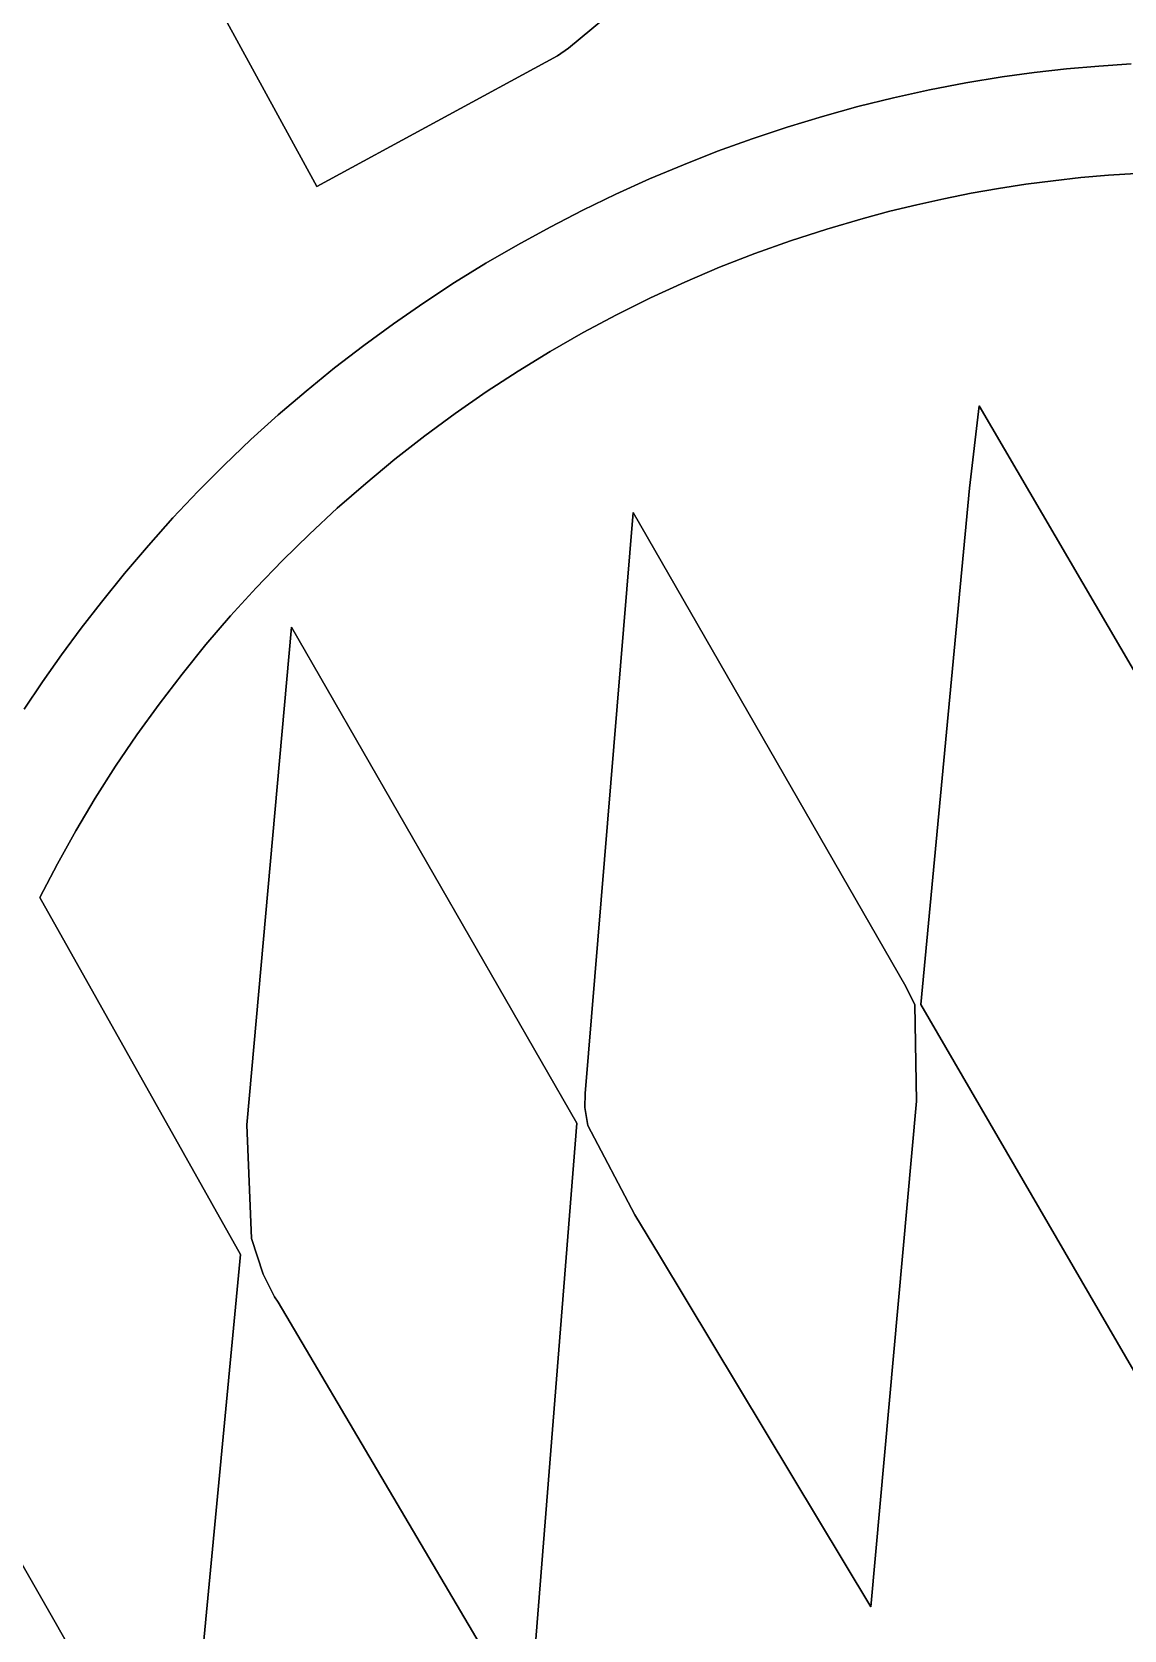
# Model space of a CAD drawing. Extents: x -357 to 364, y -246 to 254.
# Drawn here: x -56.7 to -0.1, y -2.5 to 80.2 of the extents above; entities that cross this region are included whole.
import ezdxf

# ---------------------------------------------------------------- set-up
doc = ezdxf.new("R2010")
doc.units = 0
doc.header["$MEASUREMENT"] = 0
doc.linetypes.add('CONTINUOUS_100', pattern=[0])
for name, color, linetype in [('COLOR_0260AAFF', 7, 'CONTINUOUS'), ('COLOR_DB053EFF', 7, 'CONTINUOUS'), ('COLOR_FFFFFFFF', 7, 'CONTINUOUS'), ('DAMIEL', 171, 'CONTINUOUS')]:
    doc.layers.add(name, color=color, linetype=linetype)

msp = doc.modelspace()

# ---------------------------------------------------------------- linework, layer by layer
at = {"layer": 'COLOR_0260AAFF', "linetype": 'CONTINUOUS_100'}
for p, q in [((-0.948834, 72.760266), (0.48102, 72.85605)), ((-8.05125, 71.825992), (-6.638917, 72.074289)), ((-6.638917, 72.074289), (-5.221938, 72.291647)), ((-5.221938, 72.291647), (-3.800884, 72.478283)), ((-3.800884, 72.478283), (-2.376326, 72.634416)), ((-2.376326, 72.634416), (-0.948834, 72.760266)), ((-12.254669, 70.893276), (-10.859697, 71.235704)), ((-10.859697, 71.235704), (-9.458367, 71.546537)), ((-9.458367, 71.546537), (-8.05125, 71.825992)), ((-15.531164, 69.97469), (-13.642711, 70.519034)), ((-13.642711, 70.519034), (-12.254669, 70.893276)), ((-17.400203, 69.37282), (-15.531164, 69.97469)), ((-21.075383, 68.000879), (-19.248664, 68.714518)), ((-19.248664, 68.714518), (-17.400203, 69.37282)), ((-22.879195, 67.232997), (-21.075383, 68.000879)), ((-24.658938, 66.411965), (-22.879195, 67.232997)), ((-26.413447, 65.538879), (-24.658938, 66.411965)), ((-28.141558, 64.614832), (-26.413447, 65.538879)), ((-29.842108, 63.640918), (-28.141558, 64.614832)), ((-31.513931, 62.618232), (-29.842108, 63.640918)), ((-33.155865, 61.547868), (-31.513931, 62.618232)), ((-34.766746, 60.43092), (-33.155865, 61.547868)), ((-36.345409, 59.268483), (-34.766746, 60.43092)), ((-7.64476, 60.820775), (-8.143661, 56.556624)), ((7.227418, 35.395755), (-7.64476, 60.820775)), ((-37.89069, 58.06165), (-36.345409, 59.268483)), ((-39.401427, 56.811515), (-37.89069, 58.06165)), ((-40.876453, 55.519173), (-39.401427, 56.811515)), ((-8.143661, 56.556624), (-10.665525, 29.843049)), ((-42.314606, 54.185718), (-40.876453, 55.519173)), ((-25.552844, 55.301619), (-28.0306, 25.2377)), ((-11.43177, 30.766237), (-25.552844, 55.301619)), ((-43.714723, 52.812245), (-42.314606, 54.185718)), ((-45.075637, 51.399847), (-43.714723, 52.812245)), ((-46.396187, 49.949619), (-45.075637, 51.399847)), ((-47.675208, 48.462654), (-46.396187, 49.949619)), ((-43.245586, 49.361899), (-45.555727, 23.614766)), ((-28.463248, 23.689112), (-43.245586, 49.361899)), ((-48.911535, 46.940047), (-47.675208, 48.462654)), ((-50.104006, 45.382893), (-48.911535, 46.940047)), ((-51.251456, 43.792285), (-50.104006, 45.382893)), ((-52.352721, 42.169317), (-51.251456, 43.792285)), ((-53.406637, 40.515085), (-52.352721, 42.169317)), ((-54.41204, 38.830681), (-53.406637, 40.515085)), ((-55.367767, 37.1172), (-54.41204, 38.830681)), ((-56.272653, 35.375737), (-55.367767, 37.1172)), ((-45.888249, 16.889931), (-56.272653, 35.375737)), ((-10.973569, 29.813687), (-11.43177, 30.766237)), ((-10.879844, 24.837914), (-10.973569, 29.813687)), ((-10.665525, 29.843049), (4.540562, 3.685648)), ((-28.0306, 25.2377), (-28.049953, 24.505302)), ((-13.240445, -1.337616), (-10.879844, 24.837914)), ((-28.049953, 24.505302), (-27.904516, 23.573099)), ((-45.555727, 23.614766), (-45.308142, 17.732405)), ((-30.655461, -3.898784), (-28.463248, 23.689112)), ((-27.904516, 23.573099), (-25.462761, 18.940894)), ((-25.462761, 18.940894), (-24.189058, 16.848838)), ((-45.308142, 17.732405), (-44.716913, 15.870471)), ((-48.783483, -13.616471), (-45.888249, 16.889931)), ((-24.189058, 16.848838), (-13.240445, -1.337616)), ((-44.716913, 15.870471), (-44.116822, 14.702252)), ((-44.116822, 14.702252), (-43.937883, 14.421571)), ((-43.937883, 14.421571), (-32.426437, -5.050455)), ((-62.9729, 10.959783), (-49.040135, -13.38754))]:
    msp.add_line(p, q, dxfattribs=at)
at = {"layer": 'COLOR_DB053EFF', "linetype": 'CONTINUOUS_100'}
for p, q in [((-55.802656, 97.548572), (-41.925809, 72.169567)), ((-55.802656, 97.548572), (-41.925809, 72.169567)), ((-28.89629, 79.329553), (-26.377191, 81.431542)), ((-28.89629, 79.329553), (-26.377191, 81.431542)), ((-41.925809, 72.169567), (-29.47709, 78.939196)), ((-41.925809, 72.169567), (-29.47709, 78.939196)), ((-29.47709, 78.939196), (-28.89629, 79.329553)), ((-29.47709, 78.939196), (-28.89629, 79.329553)), ((-6.453644, 77.848541), (-8.334685, 77.540027)), ((-6.453644, 77.848541), (-8.334685, 77.540027)), ((-4.78837, 78.073804), (-6.453644, 77.848541)), ((-4.78837, 78.073804), (-6.453644, 77.848541)), ((-3.118204, 78.262279), (-4.78837, 78.073804)), ((-3.118204, 78.262279), (-4.78837, 78.073804)), ((-1.44401, 78.413945), (-3.118204, 78.262279)), ((-1.44401, 78.413945), (-3.118204, 78.262279)), ((0.233347, 78.528782), (-1.44401, 78.413945)), ((0.233347, 78.528782), (-1.44401, 78.413945)), ((-10.20641, 77.18104), (-12.067683, 76.772196)), ((-10.20641, 77.18104), (-12.067683, 76.772196)), ((-8.334685, 77.540027), (-10.20641, 77.18104)), ((-8.334685, 77.540027), (-10.20641, 77.18104)), ((-13.917371, 76.314112), (-15.754338, 75.807401)), ((-13.917371, 76.314112), (-15.754338, 75.807401)), ((-12.067683, 76.772196), (-13.917371, 76.314112)), ((-12.067683, 76.772196), (-13.917371, 76.314112)), ((-15.754338, 75.807401), (-17.57745, 75.25268)), ((-15.754338, 75.807401), (-17.57745, 75.25268)), ((-19.385572, 74.650564), (-21.177569, 74.001668)), ((-19.385572, 74.650564), (-21.177569, 74.001668)), ((-17.57745, 75.25268), (-19.385572, 74.650564)), ((-17.57745, 75.25268), (-19.385572, 74.650564)), ((-21.177569, 74.001668), (-22.952306, 73.306608)), ((-21.177569, 74.001668), (-22.952306, 73.306608)), ((-22.952306, 73.306608), (-24.708649, 72.566)), ((-22.952306, 73.306608), (-24.708649, 72.566)), ((-24.708649, 72.566), (-26.445462, 71.780459)), ((-24.708649, 72.566), (-26.445462, 71.780459)), ((-26.445462, 71.780459), (-28.161611, 70.9506)), ((-26.445462, 71.780459), (-28.161611, 70.9506)), ((-28.161611, 70.9506), (-29.855962, 70.07704)), ((-28.161611, 70.9506), (-29.855962, 70.07704)), ((-29.855962, 70.07704), (-31.527378, 69.160393)), ((-29.855962, 70.07704), (-31.527378, 69.160393)), ((-31.527378, 69.160393), (-33.174726, 68.201275)), ((-31.527378, 69.160393), (-33.174726, 68.201275)), ((-33.174726, 68.201275), (-34.796871, 67.200301)), ((-33.174726, 68.201275), (-34.796871, 67.200301)), ((-34.796871, 67.200301), (-36.392678, 66.158087)), ((-34.796871, 67.200301), (-36.392678, 66.158087)), ((-36.392678, 66.158087), (-37.961012, 65.075249)), ((-36.392678, 66.158087), (-37.961012, 65.075249)), ((-37.961012, 65.075249), (-39.500738, 63.952401)), ((-37.961012, 65.075249), (-39.500738, 63.952401)), ((-39.500738, 63.952401), (-41.010722, 62.79016)), ((-39.500738, 63.952401), (-41.010722, 62.79016)), ((-41.010722, 62.79016), (-42.489828, 61.589141)), ((-41.010722, 62.79016), (-42.489828, 61.589141)), ((-42.489828, 61.589141), (-43.936923, 60.349959)), ((-42.489828, 61.589141), (-43.936923, 60.349959)), ((-43.936923, 60.349959), (-45.350871, 59.07323)), ((-43.936923, 60.349959), (-45.350871, 59.07323)), ((-45.350871, 59.07323), (-46.730537, 57.75957)), ((-45.350871, 59.07323), (-46.730537, 57.75957)), ((-46.730537, 57.75957), (-48.074787, 56.409593)), ((-46.730537, 57.75957), (-48.074787, 56.409593)), ((-48.074787, 56.409593), (-49.382485, 55.023915)), ((-48.074787, 56.409593), (-49.382485, 55.023915)), ((-49.382485, 55.023915), (-50.652498, 53.603152)), ((-49.382485, 55.023915), (-50.652498, 53.603152)), ((-50.652498, 53.603152), (-51.88369, 52.14792)), ((-50.652498, 53.603152), (-51.88369, 52.14792)), ((-51.88369, 52.14792), (-53.074926, 50.658834)), ((-51.88369, 52.14792), (-53.074926, 50.658834)), ((-53.074926, 50.658834), (-54.130431, 49.311698)), ((-53.074926, 50.658834), (-54.130431, 49.311698)), ((-54.130431, 49.311698), (-55.152351, 47.939244)), ((-54.130431, 49.311698), (-55.152351, 47.939244)), ((-55.152351, 47.939244), (-56.140378, 46.542386)), ((-55.152351, 47.939244), (-56.140378, 46.542386)), ((-56.140378, 46.542386), (-57.094206, 45.122034)), ((-56.140378, 46.542386), (-57.094206, 45.122034))]:
    msp.add_line(p, q, dxfattribs=at)
at = {"layer": 'COLOR_FFFFFFFF', "linetype": 'CONTINUOUS_100'}
for p, q in [((-41.925809, 72.169567), (-55.802656, 97.548572)), ((-26.377191, 81.431542), (-28.89629, 79.329553)), ((-29.47709, 78.939196), (-41.925809, 72.169567)), ((-28.89629, 79.329553), (-29.47709, 78.939196)), ((-8.334685, 77.540027), (-6.453644, 77.848541)), ((-6.453644, 77.848541), (-4.78837, 78.073804)), ((-4.78837, 78.073804), (-3.118204, 78.262279)), ((-3.118204, 78.262279), (-1.44401, 78.413945)), ((-1.44401, 78.413945), (0.233347, 78.528782)), ((-12.067683, 76.772196), (-10.20641, 77.18104)), ((-10.20641, 77.18104), (-8.334685, 77.540027)), ((-15.754338, 75.807401), (-13.917371, 76.314112)), ((-13.917371, 76.314112), (-12.067683, 76.772196)), ((-17.57745, 75.25268), (-15.754338, 75.807401)), ((-21.177569, 74.001668), (-19.385572, 74.650564)), ((-19.385572, 74.650564), (-17.57745, 75.25268)), ((-22.952306, 73.306608), (-21.177569, 74.001668)), ((-24.708649, 72.566), (-22.952306, 73.306608)), ((0.48102, 72.85605), (-0.948834, 72.760266)), ((-26.445462, 71.780459), (-24.708649, 72.566)), ((-6.638917, 72.074289), (-8.05125, 71.825992)), ((-5.221938, 72.291647), (-6.638917, 72.074289)), ((-3.800884, 72.478283), (-5.221938, 72.291647)), ((-2.376326, 72.634416), (-3.800884, 72.478283)), ((-0.948834, 72.760266), (-2.376326, 72.634416)), ((-28.161611, 70.9506), (-26.445462, 71.780459)), ((-10.859697, 71.235704), (-12.254669, 70.893276)), ((-9.458367, 71.546537), (-10.859697, 71.235704)), ((-8.05125, 71.825992), (-9.458367, 71.546537)), ((-29.855962, 70.07704), (-28.161611, 70.9506)), ((-13.642711, 70.519034), (-15.531164, 69.97469)), ((-12.254669, 70.893276), (-13.642711, 70.519034)), ((-31.527378, 69.160393), (-29.855962, 70.07704)), ((-15.531164, 69.97469), (-17.400203, 69.37282)), ((-33.174726, 68.201275), (-31.527378, 69.160393)), ((-19.248664, 68.714518), (-21.075383, 68.000879)), ((-17.400203, 69.37282), (-19.248664, 68.714518)), ((-34.796871, 67.200301), (-33.174726, 68.201275)), ((-21.075383, 68.000879), (-22.879195, 67.232997)), ((-36.392678, 66.158087), (-34.796871, 67.200301)), ((-22.879195, 67.232997), (-24.658938, 66.411965)), ((-24.658938, 66.411965), (-26.413447, 65.538879)), ((-37.961012, 65.075249), (-36.392678, 66.158087)), ((-26.413447, 65.538879), (-28.141558, 64.614832)), ((-39.500738, 63.952401), (-37.961012, 65.075249)), ((-28.141558, 64.614832), (-29.842108, 63.640918)), ((-41.010722, 62.79016), (-39.500738, 63.952401)), ((-29.842108, 63.640918), (-31.513931, 62.618232)), ((-42.489828, 61.589141), (-41.010722, 62.79016)), ((-31.513931, 62.618232), (-33.155865, 61.547868)), ((-43.936923, 60.349959), (-42.489828, 61.589141)), ((-33.155865, 61.547868), (-34.766746, 60.43092)), ((-34.766746, 60.43092), (-36.345409, 59.268483)), ((-8.143661, 56.556624), (-7.64476, 60.820775)), ((-7.64476, 60.820775), (7.227418, 35.395755)), ((-45.350871, 59.07323), (-43.936923, 60.349959)), ((-46.730537, 57.75957), (-45.350871, 59.07323)), ((-36.345409, 59.268483), (-37.89069, 58.06165)), ((-37.89069, 58.06165), (-39.401427, 56.811515)), ((-48.074787, 56.409593), (-46.730537, 57.75957)), ((-49.382485, 55.023915), (-48.074787, 56.409593)), ((-39.401427, 56.811515), (-40.876453, 55.519173)), ((-10.665525, 29.843049), (-8.143661, 56.556624)), ((-40.876453, 55.519173), (-42.314606, 54.185718)), ((-50.652498, 53.603152), (-49.382485, 55.023915)), ((-28.0306, 25.2377), (-25.552844, 55.301619)), ((-25.552844, 55.301619), (-11.43177, 30.766237)), ((-42.314606, 54.185718), (-43.714723, 52.812245)), ((-51.88369, 52.14792), (-50.652498, 53.603152)), ((-53.074926, 50.658834), (-51.88369, 52.14792)), ((-43.714723, 52.812245), (-45.075637, 51.399847)), ((-45.075637, 51.399847), (-46.396187, 49.949619)), ((-54.130431, 49.311698), (-53.074926, 50.658834)), ((-46.396187, 49.949619), (-47.675208, 48.462654)), ((-55.152351, 47.939244), (-54.130431, 49.311698)), ((-45.555727, 23.614766), (-43.245586, 49.361899)), ((-43.245586, 49.361899), (-28.463248, 23.689112)), ((-47.675208, 48.462654), (-48.911535, 46.940047)), ((-56.140378, 46.542386), (-55.152351, 47.939244)), ((-57.094206, 45.122034), (-56.140378, 46.542386)), ((-48.911535, 46.940047), (-50.104006, 45.382893)), ((-50.104006, 45.382893), (-51.251456, 43.792285)), ((-51.251456, 43.792285), (-52.352721, 42.169317)), ((-52.352721, 42.169317), (-53.406637, 40.515085)), ((-53.406637, 40.515085), (-54.41204, 38.830681)), ((-54.41204, 38.830681), (-55.367767, 37.1172)), ((-55.367767, 37.1172), (-56.272653, 35.375737)), ((-56.272653, 35.375737), (-45.888249, 16.889931)), ((-11.43177, 30.766237), (-10.973569, 29.813687)), ((-10.973569, 29.813687), (-10.879844, 24.837914)), ((4.540562, 3.685648), (-10.665525, 29.843049)), ((-28.049953, 24.505302), (-28.0306, 25.2377)), ((-10.879844, 24.837914), (-13.240445, -1.337616)), ((-27.904516, 23.573099), (-28.049953, 24.505302)), ((-45.308142, 17.732405), (-45.555727, 23.614766)), ((-28.463248, 23.689112), (-30.655461, -3.898784)), ((-25.462761, 18.940894), (-27.904516, 23.573099)), ((-24.189058, 16.848838), (-25.462761, 18.940894)), ((-44.716913, 15.870471), (-45.308142, 17.732405)), ((-45.888249, 16.889931), (-48.783483, -13.616471)), ((-13.240445, -1.337616), (-24.189058, 16.848838)), ((-44.116822, 14.702252), (-44.716913, 15.870471)), ((-43.937883, 14.421571), (-44.116822, 14.702252)), ((-32.426437, -5.050455), (-43.937883, 14.421571)), ((-49.040135, -13.38754), (-62.9729, 10.959783))]:
    msp.add_line(p, q, dxfattribs=at)
at = {"layer": 'DAMIEL', "linetype": 'CONTINUOUS_100'}
for p, q in [((-55.802656, 97.548572), (-41.925809, 72.169567)), ((-55.802656, 97.548572), (-41.925809, 72.169567)), ((-28.89629, 79.329553), (-26.377191, 81.431542)), ((-28.89629, 79.329553), (-26.377191, 81.431542)), ((-41.925809, 72.169567), (-29.47709, 78.939196)), ((-41.925809, 72.169567), (-29.47709, 78.939196)), ((-29.47709, 78.939196), (-28.89629, 79.329553)), ((-29.47709, 78.939196), (-28.89629, 79.329553)), ((-6.453644, 77.848541), (-8.334685, 77.540027)), ((-6.453644, 77.848541), (-8.334685, 77.540027)), ((-4.78837, 78.073804), (-6.453644, 77.848541)), ((-4.78837, 78.073804), (-6.453644, 77.848541)), ((-3.118204, 78.262279), (-4.78837, 78.073804)), ((-3.118204, 78.262279), (-4.78837, 78.073804)), ((-1.44401, 78.413945), (-3.118204, 78.262279)), ((-1.44401, 78.413945), (-3.118204, 78.262279)), ((0.233347, 78.528782), (-1.44401, 78.413945)), ((0.233347, 78.528782), (-1.44401, 78.413945)), ((-10.20641, 77.18104), (-12.067683, 76.772196)), ((-10.20641, 77.18104), (-12.067683, 76.772196)), ((-8.334685, 77.540027), (-10.20641, 77.18104)), ((-8.334685, 77.540027), (-10.20641, 77.18104)), ((-13.917371, 76.314112), (-15.754338, 75.807401)), ((-13.917371, 76.314112), (-15.754338, 75.807401)), ((-12.067683, 76.772196), (-13.917371, 76.314112)), ((-12.067683, 76.772196), (-13.917371, 76.314112)), ((-15.754338, 75.807401), (-17.57745, 75.25268)), ((-15.754338, 75.807401), (-17.57745, 75.25268)), ((-19.385572, 74.650564), (-21.177569, 74.001668)), ((-19.385572, 74.650564), (-21.177569, 74.001668)), ((-17.57745, 75.25268), (-19.385572, 74.650564)), ((-17.57745, 75.25268), (-19.385572, 74.650564)), ((-21.177569, 74.001668), (-22.952306, 73.306608)), ((-21.177569, 74.001668), (-22.952306, 73.306608)), ((-22.952306, 73.306608), (-24.708649, 72.566)), ((-22.952306, 73.306608), (-24.708649, 72.566)), ((-0.948834, 72.760266), (0.48102, 72.85605)), ((-24.708649, 72.566), (-26.445462, 71.780459)), ((-24.708649, 72.566), (-26.445462, 71.780459)), ((-8.05125, 71.825992), (-6.638917, 72.074289)), ((-6.638917, 72.074289), (-5.221938, 72.291647)), ((-5.221938, 72.291647), (-3.800884, 72.478283)), ((-3.800884, 72.478283), (-2.376326, 72.634416)), ((-2.376326, 72.634416), (-0.948834, 72.760266)), ((-26.445462, 71.780459), (-28.161611, 70.9506)), ((-26.445462, 71.780459), (-28.161611, 70.9506)), ((-12.254669, 70.893276), (-10.859697, 71.235704)), ((-10.859697, 71.235704), (-9.458367, 71.546537)), ((-9.458367, 71.546537), (-8.05125, 71.825992)), ((-28.161611, 70.9506), (-29.855962, 70.07704)), ((-28.161611, 70.9506), (-29.855962, 70.07704)), ((-15.531164, 69.97469), (-13.642711, 70.519034)), ((-13.642711, 70.519034), (-12.254669, 70.893276)), ((-29.855962, 70.07704), (-31.527378, 69.160393)), ((-29.855962, 70.07704), (-31.527378, 69.160393)), ((-17.400203, 69.37282), (-15.531164, 69.97469)), ((-31.527378, 69.160393), (-33.174726, 68.201275)), ((-31.527378, 69.160393), (-33.174726, 68.201275)), ((-21.075383, 68.000879), (-19.248664, 68.714518)), ((-19.248664, 68.714518), (-17.400203, 69.37282)), ((-33.174726, 68.201275), (-34.796871, 67.200301)), ((-33.174726, 68.201275), (-34.796871, 67.200301)), ((-22.879195, 67.232997), (-21.075383, 68.000879)), ((-34.796871, 67.200301), (-36.392678, 66.158087)), ((-34.796871, 67.200301), (-36.392678, 66.158087)), ((-24.658938, 66.411965), (-22.879195, 67.232997)), ((-26.413447, 65.538879), (-24.658938, 66.411965)), ((-36.392678, 66.158087), (-37.961012, 65.075249)), ((-36.392678, 66.158087), (-37.961012, 65.075249)), ((-28.141558, 64.614832), (-26.413447, 65.538879)), ((-37.961012, 65.075249), (-39.500738, 63.952401)), ((-37.961012, 65.075249), (-39.500738, 63.952401)), ((-29.842108, 63.640918), (-28.141558, 64.614832)), ((-39.500738, 63.952401), (-41.010722, 62.79016)), ((-39.500738, 63.952401), (-41.010722, 62.79016)), ((-31.513931, 62.618232), (-29.842108, 63.640918)), ((-41.010722, 62.79016), (-42.489828, 61.589141)), ((-41.010722, 62.79016), (-42.489828, 61.589141)), ((-33.155865, 61.547868), (-31.513931, 62.618232)), ((-42.489828, 61.589141), (-43.936923, 60.349959)), ((-42.489828, 61.589141), (-43.936923, 60.349959)), ((-34.766746, 60.43092), (-33.155865, 61.547868)), ((-36.345409, 59.268483), (-34.766746, 60.43092)), ((-7.64476, 60.820775), (-8.143661, 56.556624)), ((7.227418, 35.395755), (-7.64476, 60.820775)), ((-43.936923, 60.349959), (-45.350871, 59.07323)), ((-43.936923, 60.349959), (-45.350871, 59.07323)), ((-45.350871, 59.07323), (-46.730537, 57.75957)), ((-45.350871, 59.07323), (-46.730537, 57.75957)), ((-37.89069, 58.06165), (-36.345409, 59.268483)), ((-39.401427, 56.811515), (-37.89069, 58.06165)), ((-46.730537, 57.75957), (-48.074787, 56.409593)), ((-46.730537, 57.75957), (-48.074787, 56.409593)), ((-48.074787, 56.409593), (-49.382485, 55.023915)), ((-48.074787, 56.409593), (-49.382485, 55.023915)), ((-40.876453, 55.519173), (-39.401427, 56.811515)), ((-8.143661, 56.556624), (-10.665525, 29.843049)), ((-42.314606, 54.185718), (-40.876453, 55.519173)), ((-49.382485, 55.023915), (-50.652498, 53.603152)), ((-49.382485, 55.023915), (-50.652498, 53.603152)), ((-25.552844, 55.301619), (-28.0306, 25.2377)), ((-11.43177, 30.766237), (-25.552844, 55.301619)), ((-43.714723, 52.812245), (-42.314606, 54.185718)), ((-50.652498, 53.603152), (-51.88369, 52.14792)), ((-50.652498, 53.603152), (-51.88369, 52.14792)), ((-51.88369, 52.14792), (-53.074926, 50.658834)), ((-51.88369, 52.14792), (-53.074926, 50.658834)), ((-45.075637, 51.399847), (-43.714723, 52.812245)), ((-46.396187, 49.949619), (-45.075637, 51.399847)), ((-53.074926, 50.658834), (-54.130431, 49.311698)), ((-53.074926, 50.658834), (-54.130431, 49.311698)), ((-47.675208, 48.462654), (-46.396187, 49.949619)), ((-54.130431, 49.311698), (-55.152351, 47.939244)), ((-54.130431, 49.311698), (-55.152351, 47.939244)), ((-43.245586, 49.361899), (-45.555727, 23.614766)), ((-28.463248, 23.689112), (-43.245586, 49.361899)), ((-48.911535, 46.940047), (-47.675208, 48.462654)), ((-55.152351, 47.939244), (-56.140378, 46.542386)), ((-55.152351, 47.939244), (-56.140378, 46.542386)), ((-56.140378, 46.542386), (-57.094206, 45.122034)), ((-56.140378, 46.542386), (-57.094206, 45.122034)), ((-50.104006, 45.382893), (-48.911535, 46.940047)), ((-51.251456, 43.792285), (-50.104006, 45.382893)), ((-52.352721, 42.169317), (-51.251456, 43.792285)), ((-53.406637, 40.515085), (-52.352721, 42.169317)), ((-54.41204, 38.830681), (-53.406637, 40.515085)), ((-55.367767, 37.1172), (-54.41204, 38.830681)), ((-56.272653, 35.375737), (-55.367767, 37.1172)), ((-45.888249, 16.889931), (-56.272653, 35.375737)), ((-10.973569, 29.813687), (-11.43177, 30.766237)), ((-10.879844, 24.837914), (-10.973569, 29.813687)), ((-10.665525, 29.843049), (4.540562, 3.685648)), ((-28.0306, 25.2377), (-28.049953, 24.505302)), ((-13.240445, -1.337616), (-10.879844, 24.837914)), ((-28.049953, 24.505302), (-27.904516, 23.573099)), ((-45.555727, 23.614766), (-45.308142, 17.732405)), ((-30.655461, -3.898784), (-28.463248, 23.689112)), ((-27.904516, 23.573099), (-25.462761, 18.940894)), ((-25.462761, 18.940894), (-24.189058, 16.848838)), ((-45.308142, 17.732405), (-44.716913, 15.870471)), ((-48.783483, -13.616471), (-45.888249, 16.889931)), ((-24.189058, 16.848838), (-13.240445, -1.337616)), ((-44.716913, 15.870471), (-44.116822, 14.702252)), ((-44.116822, 14.702252), (-43.937883, 14.421571)), ((-43.937883, 14.421571), (-32.426437, -5.050455)), ((-62.9729, 10.959783), (-49.040135, -13.38754))]:
    msp.add_line(p, q, dxfattribs=at)

doc.saveas('drawing.dxf')
